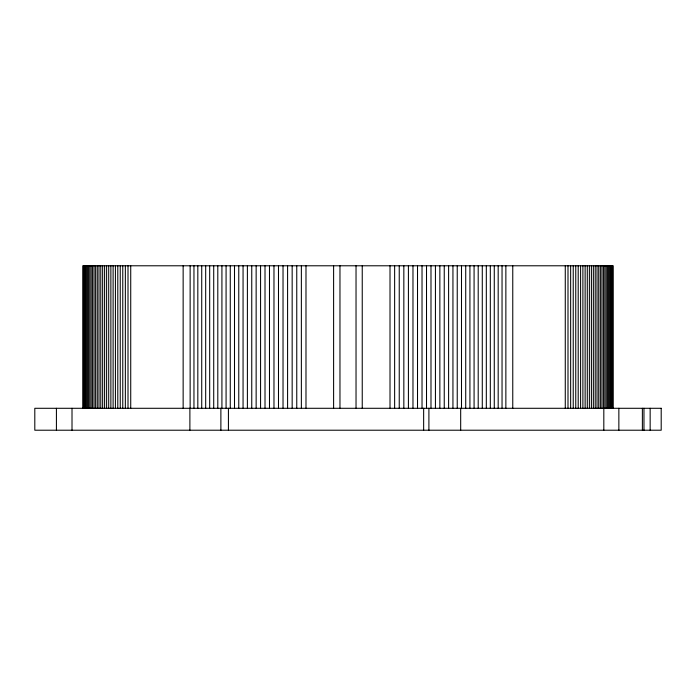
<?xml version="1.0" encoding="UTF-8"?>
<svg xmlns="http://www.w3.org/2000/svg" width="696" height="696" viewBox="0 0 696 696"><rect width="100%" height="100%" fill="white"/><g stroke="black" fill="none" stroke-linecap="round" stroke-linejoin="round"><path stroke-width="1.04" d="M650.151 408.291L650.151 430.215M643.965 408.291L643.965 430.215M642.382 408.291L642.382 430.215M618.857 408.291L618.857 430.215M613.254 408.291L613.254 265.785L82.746 265.785L82.746 408.291M612.48 265.785L612.48 408.291M611.627 265.785L611.627 408.291M610.697 265.785L610.697 408.291M609.679 265.785L609.679 408.291M608.582 265.785L608.582 408.291M607.417 265.785L607.417 408.291M606.164 265.785L606.164 408.291M604.833 265.785L604.833 408.291M603.815 408.291L603.815 430.215M603.423 265.785L603.423 408.291M601.936 265.785L601.936 408.291M600.37 265.785L600.37 408.291M598.725 265.785L598.725 408.291M597.011 265.785L597.011 408.291M595.211 265.785L595.211 408.291M593.349 265.785L593.349 408.291M591.4 265.785L591.4 408.291M589.382 265.785L589.382 408.291M587.293 265.785L587.293 408.291M585.127 265.785L585.127 408.291M582.891 265.785L582.891 408.291M580.586 265.785L580.586 408.291M578.202 265.785L578.202 408.291M575.757 265.785L575.757 408.291M573.234 265.785L573.234 408.291M570.65 265.785L570.65 408.291M567.997 265.785L567.997 408.291M565.274 265.785L565.274 408.291M512.761 265.785L512.761 408.291M505.862 265.785L505.862 408.291M502.042 265.785L502.042 408.291M498.179 265.785L498.179 408.291M494.273 265.785L494.273 408.291M490.315 265.785L490.315 408.291M486.321 265.785L486.321 408.291M482.285 265.785L482.285 408.291M478.204 265.785L478.204 408.291M474.08 265.785L474.08 408.291M469.922 265.785L469.922 408.291M465.728 265.785L465.728 408.291M461.5 265.785L461.5 408.291M460.682 408.291L460.682 430.215M457.237 265.785L457.237 408.291M452.939 265.785L452.939 408.291M448.607 265.785L448.607 408.291M444.248 265.785L444.248 408.291M439.855 265.785L439.855 408.291M435.435 265.785L435.435 408.291M430.989 265.785L430.989 408.291M428.901 408.291L428.901 430.215M426.517 265.785L426.517 408.291M423.647 408.291L423.647 430.215M422.028 265.785L422.028 408.291M417.513 265.785L417.513 408.291M412.972 265.785L412.972 408.291M408.413 265.785L408.413 408.291M403.837 265.785L403.837 408.291M399.243 265.785L399.243 408.291M394.632 265.785L394.632 408.291M390.012 265.785L390.012 408.291M362.242 265.785L362.242 408.291M356.03 265.785L356.03 408.291M339.97 265.785L339.97 408.291M333.61 265.785L333.61 408.291M305.988 265.785L305.988 408.291M301.368 265.785L301.368 408.291M296.757 265.785L296.757 408.291M292.163 265.785L292.163 408.291M287.587 265.785L287.587 408.291M283.028 265.785L283.028 408.291M278.487 265.785L278.487 408.291M273.972 265.785L273.972 408.291M269.483 265.785L269.483 408.291M265.011 265.785L265.011 408.291M260.565 265.785L260.565 408.291M256.145 265.785L256.145 408.291M251.752 265.785L251.752 408.291M247.393 265.785L247.393 408.291M243.061 265.785L243.061 408.291M238.763 265.785L238.763 408.291M234.5 265.785L234.5 408.291M230.272 265.785L230.272 408.291M228.427 408.291L228.427 430.215M226.078 265.785L226.078 408.291M221.92 265.785L221.92 408.291M220.884 408.291L220.884 430.215M217.796 265.785L217.796 408.291M213.715 265.785L213.715 408.291M209.679 265.785L209.679 408.291M205.685 265.785L205.685 408.291M201.727 265.785L201.727 408.291M197.821 265.785L197.821 408.291M193.958 265.785L193.958 408.291M190.139 265.785L190.139 408.291M189.886 408.291L189.886 430.215M183.144 265.785L183.144 408.291M130.726 265.785L130.726 408.291M128.003 265.785L128.003 408.291M125.35 265.785L125.35 408.291M122.766 265.785L122.766 408.291M120.243 265.785L120.243 408.291M117.798 265.785L117.798 408.291M115.414 265.785L115.414 408.291M113.109 265.785L113.109 408.291M110.873 265.785L110.873 408.291M108.707 265.785L108.707 408.291M106.618 265.785L106.618 408.291M104.6 265.785L104.6 408.291M102.651 265.785L102.651 408.291M100.789 265.785L100.789 408.291M98.989 265.785L98.989 408.291M97.275 265.785L97.275 408.291M95.63 265.785L95.63 408.291M94.064 265.785L94.064 408.291M92.577 265.785L92.577 408.291M91.167 265.785L91.167 408.291M89.836 265.785L89.836 408.291M88.583 265.785L88.583 408.291M87.418 265.785L87.418 408.291M86.321 265.785L86.321 408.291M85.303 265.785L85.303 408.291M84.373 265.785L84.373 408.291M83.52 265.785L83.52 408.291M72.01 408.291L72.01 430.215M56.419 408.291L56.419 430.215M661.2 408.291L34.8 408.291L34.8 430.215L661.2 430.215L661.2 408.291"/></g></svg>
